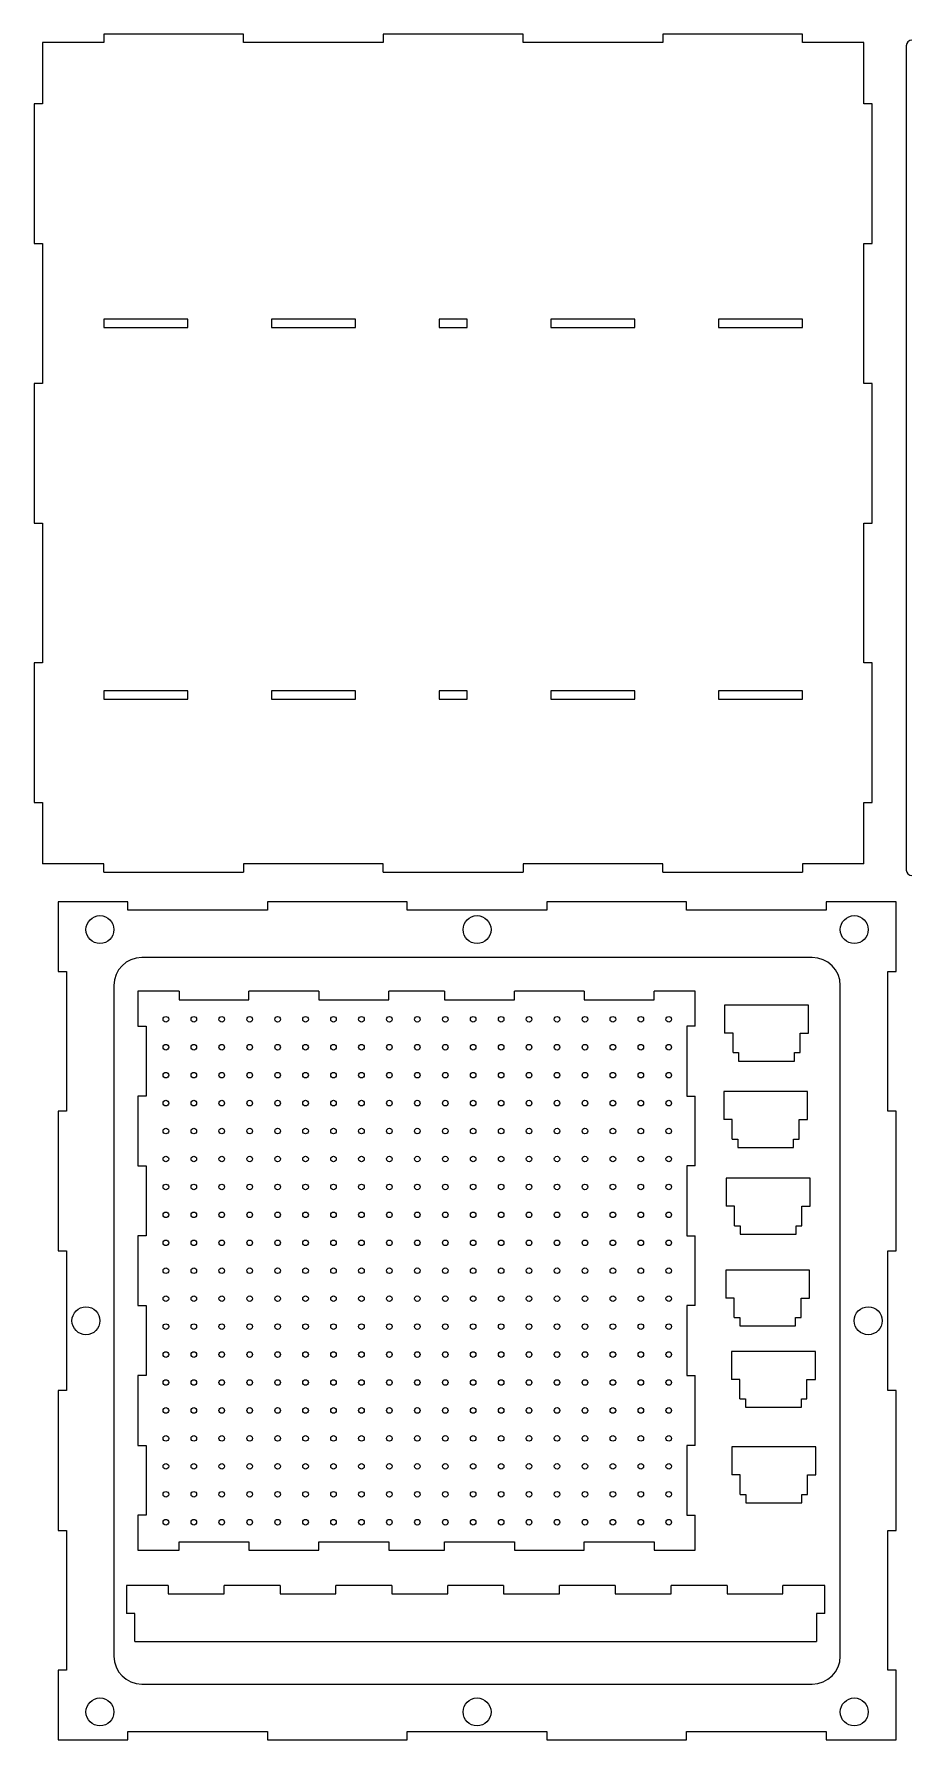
# Model space of a CAD drawing. Header units: millimetres. Extents: x 7 to 1528, y 183 to 794.
# Drawn here: x 624 to 938, y 183 to 793 of the extents above; entities that cross this region are included whole.
import ezdxf

# ---------------------------------------------------------------- set-up
doc = ezdxf.new("R2010")
doc.units = ezdxf.units.MM

msp = doc.modelspace()

# ---------------------------------------------------------------- linework, layer by layer
at = {"color": 7, "linetype": 'Continuous', "lineweight": 15}
for p, q in [((626.93, 790.5), (626.93, 768.5)), ((648.93, 790.5), (626.93, 790.5)), ((648.93, 793.5), (648.93, 790.5)), ((698.93, 793.5), (648.93, 793.5)), ((698.93, 790.5), (698.93, 793.5)), ((748.93, 790.5), (698.93, 790.5)), ((748.93, 793.5), (748.93, 790.5)), ((798.93, 793.5), (748.93, 793.5)), ((798.93, 790.5), (798.93, 793.5)), ((848.93, 790.5), (798.93, 790.5)), ((848.93, 793.5), (848.93, 790.5)), ((898.93, 793.5), (848.93, 793.5)), ((898.93, 790.5), (898.93, 793.5)), ((920.93, 790.5), (898.93, 790.5)), ((920.93, 768.5), (920.93, 790.5)), ((936.13, 789.33), (936.13, 494.33)), ((623.93, 768.5), (623.93, 718.5)), ((626.93, 768.5), (623.93, 768.5)), ((923.93, 768.5), (920.93, 768.5)), ((923.93, 718.5), (923.93, 768.5)), ((623.93, 718.5), (626.93, 718.5)), ((626.93, 718.5), (626.93, 668.5)), ((920.93, 718.5), (923.93, 718.5)), ((920.93, 668.5), (920.93, 718.5)), ((678.93, 691.5), (648.93, 691.5)), ((648.93, 691.5), (648.93, 688.5)), ((678.93, 688.5), (678.93, 691.5)), ((738.93, 691.5), (708.93, 691.5)), ((708.93, 691.5), (708.93, 688.5)), ((738.93, 688.5), (738.93, 691.5)), ((778.93, 691.5), (768.93, 691.5)), ((768.93, 691.5), (768.93, 688.5)), ((778.93, 688.5), (778.93, 691.5)), ((838.93, 691.5), (808.93, 691.5)), ((808.93, 691.5), (808.93, 688.5)), ((838.93, 688.5), (838.93, 691.5)), ((898.93, 691.5), (868.93, 691.5)), ((868.93, 691.5), (868.93, 688.5)), ((898.93, 688.5), (898.93, 691.5)), ((648.93, 688.5), (678.93, 688.5)), ((708.93, 688.5), (738.93, 688.5)), ((768.93, 688.5), (778.93, 688.5)), ((808.93, 688.5), (838.93, 688.5)), ((868.93, 688.5), (898.93, 688.5)), ((626.93, 668.5), (623.93, 668.5)), ((623.93, 668.5), (623.93, 618.5)), ((923.93, 668.5), (920.93, 668.5)), ((923.93, 618.5), (923.93, 668.5)), ((623.93, 618.5), (626.93, 618.5)), ((626.93, 618.5), (626.93, 568.5)), ((920.93, 618.5), (923.93, 618.5)), ((920.93, 568.5), (920.93, 618.5)), ((626.93, 568.5), (623.93, 568.5)), ((623.93, 568.5), (623.93, 518.5)), ((923.93, 568.5), (920.93, 568.5)), ((923.93, 518.5), (923.93, 568.5)), ((678.93, 558.5), (648.93, 558.5)), ((648.93, 558.5), (648.93, 555.5)), ((678.93, 555.5), (678.93, 558.5)), ((738.93, 558.5), (708.93, 558.5)), ((708.93, 558.5), (708.93, 555.5)), ((738.93, 555.5), (738.93, 558.5)), ((778.93, 558.5), (768.93, 558.5)), ((768.93, 558.5), (768.93, 555.5)), ((778.93, 555.5), (778.93, 558.5)), ((838.93, 558.5), (808.93, 558.5)), ((808.93, 558.5), (808.93, 555.5)), ((838.93, 555.5), (838.93, 558.5)), ((898.93, 558.5), (868.93, 558.5)), ((868.93, 558.5), (868.93, 555.5)), ((898.93, 555.5), (898.93, 558.5)), ((648.93, 555.5), (678.93, 555.5)), ((708.93, 555.5), (738.93, 555.5)), ((768.93, 555.5), (778.93, 555.5)), ((808.93, 555.5), (838.93, 555.5)), ((868.93, 555.5), (898.93, 555.5)), ((623.93, 518.5), (626.93, 518.5)), ((626.93, 518.5), (626.93, 496.5)), ((920.93, 518.5), (923.93, 518.5)), ((920.93, 496.5), (920.93, 518.5)), ((648.93, 496.5), (626.93, 496.5)), ((648.93, 493.5), (648.93, 496.5)), ((748.93, 496.5), (698.93, 496.5)), ((698.93, 496.5), (698.93, 493.5)), ((748.93, 493.5), (748.93, 496.5)), ((848.93, 496.5), (798.93, 496.5)), ((798.93, 496.5), (798.93, 493.5)), ((848.93, 493.5), (848.93, 496.5)), ((920.93, 496.5), (898.93, 496.5)), ((898.93, 496.5), (898.93, 493.5)), ((648.93, 493.5), (698.93, 493.5)), ((748.93, 493.5), (798.93, 493.5)), ((848.93, 493.5), (898.93, 493.5)), ((632.49, 483), (632.49, 458)), ((657.49, 483), (632.49, 483)), ((657.49, 480), (657.49, 483)), ((707.49, 483), (707.49, 480)), ((757.49, 483), (707.49, 483)), ((757.49, 480), (757.49, 483)), ((807.49, 483), (807.49, 480)), ((857.49, 483), (807.49, 483)), ((857.49, 480), (857.49, 483)), ((907.49, 483), (907.49, 480)), ((932.49, 483), (907.49, 483)), ((932.49, 458), (932.49, 483)), ((707.49, 480), (657.49, 480)), ((807.49, 480), (757.49, 480)), ((907.49, 480), (857.49, 480)), ((632.49, 458), (635.49, 458)), ((635.49, 458), (635.49, 408)), ((902.49, 463), (662.49, 463)), ((929.49, 458), (932.49, 458)), ((929.49, 408), (929.49, 458)), ((652.49, 453), (652.49, 213)), ((912.49, 213), (912.49, 453)), ((661.1, 450.91), (661.1, 438.41)), ((675.85, 450.91), (661.1, 450.91)), ((675.85, 450.91), (675.85, 447.91)), ((675.85, 447.91), (700.85, 447.91)), ((700.85, 447.91), (700.85, 450.91)), ((725.85, 450.91), (700.85, 450.91)), ((725.85, 450.91), (725.85, 447.91)), ((725.85, 447.91), (750.85, 447.91)), ((750.85, 447.91), (750.85, 450.91)), ((770.85, 450.91), (750.85, 450.91)), ((770.85, 450.91), (770.85, 447.91)), ((770.85, 447.91), (795.85, 447.91)), ((795.85, 447.91), (795.85, 450.91)), ((820.85, 450.91), (795.85, 450.91)), ((820.85, 450.91), (820.85, 447.91)), ((820.85, 447.91), (845.85, 447.91)), ((845.85, 447.91), (845.85, 450.91)), ((860.6, 450.91), (845.85, 450.91)), ((860.6, 438.41), (860.6, 450.91)), ((901.11, 445.97), (871.11, 445.97)), ((871.11, 445.97), (871.11, 435.97)), ((901.11, 435.97), (901.11, 445.97)), ((661.1, 438.41), (664.1, 438.41)), ((664.1, 438.41), (664.1, 413.41)), ((860.6, 438.41), (857.6, 438.41)), ((857.6, 438.41), (857.6, 413.41)), ((874.11, 435.97), (871.11, 435.97)), ((874.11, 428.97), (874.11, 435.97)), ((898.11, 435.97), (901.11, 435.97)), ((898.11, 428.97), (898.11, 435.97)), ((874.11, 428.97), (876.11, 428.97)), ((876.11, 428.97), (876.11, 425.97)), ((896.11, 428.97), (898.11, 428.97)), ((896.11, 425.97), (896.11, 428.97)), ((876.11, 425.97), (896.11, 425.97)), ((661.1, 413.41), (661.1, 388.41)), ((664.1, 413.41), (661.1, 413.41)), ((857.6, 413.41), (860.6, 413.41)), ((860.6, 388.41), (860.6, 413.41)), ((900.79, 415), (870.79, 415)), ((870.79, 415), (870.79, 405)), ((900.79, 405), (900.79, 415)), ((632.49, 408), (632.49, 358)), ((635.49, 408), (632.49, 408)), ((873.79, 405), (870.79, 405)), ((873.79, 398), (873.79, 405)), ((897.79, 405), (900.79, 405)), ((897.79, 398), (897.79, 405)), ((932.49, 408), (929.49, 408)), ((932.49, 358), (932.49, 408)), ((873.79, 398), (875.79, 398)), ((875.79, 398), (875.79, 395)), ((895.79, 398), (897.79, 398)), ((895.79, 395), (895.79, 398)), ((875.79, 395), (895.79, 395)), ((661.1, 388.41), (664.1, 388.41)), ((664.1, 388.41), (664.1, 363.41)), ((860.6, 388.41), (857.6, 388.41)), ((857.6, 388.41), (857.6, 363.41)), ((901.69, 384), (871.69, 384)), ((871.69, 384), (871.69, 374)), ((901.69, 374), (901.69, 384)), ((874.69, 374), (871.69, 374)), ((874.69, 367), (874.69, 374)), ((898.69, 374), (901.69, 374)), ((898.69, 367), (898.69, 374)), ((874.69, 367), (876.69, 367)), ((876.69, 367), (876.69, 364)), ((896.69, 367), (898.69, 367)), ((896.69, 364), (896.69, 367)), ((661.1, 363.41), (661.1, 338.41)), ((664.1, 363.41), (661.1, 363.41)), ((857.6, 363.41), (860.6, 363.41)), ((860.6, 338.41), (860.6, 363.41)), ((876.69, 364), (896.69, 364)), ((632.49, 358), (635.49, 358)), ((635.49, 358), (635.49, 308)), ((929.49, 358), (932.49, 358)), ((929.49, 308), (929.49, 358)), ((901.49, 351.14), (871.49, 351.14)), ((871.49, 351.14), (871.49, 341.14)), ((901.49, 341.14), (901.49, 351.14)), ((661.1, 338.41), (664.1, 338.41)), ((664.1, 338.41), (664.1, 313.41)), ((860.6, 338.41), (857.6, 338.41)), ((857.6, 338.41), (857.6, 313.41)), ((874.49, 341.14), (871.49, 341.14)), ((874.49, 334.14), (874.49, 341.14)), ((898.49, 341.14), (901.49, 341.14)), ((898.49, 334.14), (898.49, 341.14)), ((874.49, 334.14), (876.49, 334.14)), ((876.49, 334.14), (876.49, 331.14)), ((876.49, 331.14), (896.49, 331.14)), ((896.49, 334.14), (898.49, 334.14)), ((896.49, 331.14), (896.49, 334.14)), ((903.58, 322.03), (873.58, 322.03)), ((873.58, 322.03), (873.58, 312.03)), ((903.58, 312.03), (903.58, 322.03)), ((661.1, 313.41), (661.1, 288.41)), ((664.1, 313.41), (661.1, 313.41)), ((857.6, 313.41), (860.6, 313.41)), ((860.6, 288.41), (860.6, 313.41)), ((876.58, 312.03), (873.58, 312.03)), ((876.58, 305.03), (876.58, 312.03)), ((900.58, 312.03), (903.58, 312.03)), ((900.58, 305.03), (900.58, 312.03)), ((632.49, 308), (632.49, 258)), ((635.49, 308), (632.49, 308)), ((932.49, 308), (929.49, 308)), ((932.49, 258), (932.49, 308)), ((876.58, 305.03), (878.58, 305.03)), ((878.58, 305.03), (878.58, 302.03)), ((878.58, 302.03), (898.58, 302.03)), ((898.58, 305.03), (900.58, 305.03)), ((898.58, 302.03), (898.58, 305.03)), ((661.1, 288.41), (664.1, 288.41)), ((664.1, 288.41), (664.1, 263.41)), ((860.6, 288.41), (857.6, 288.41)), ((857.6, 288.41), (857.6, 263.41)), ((903.71, 287.88), (873.71, 287.88)), ((873.71, 287.88), (873.71, 277.88)), ((903.71, 277.88), (903.71, 287.88)), ((876.71, 277.88), (873.71, 277.88)), ((876.71, 270.88), (876.71, 277.88)), ((900.71, 277.88), (903.71, 277.88)), ((900.71, 270.88), (900.71, 277.88)), ((876.71, 270.88), (878.71, 270.88)), ((878.71, 270.88), (878.71, 267.88)), ((898.71, 270.88), (900.71, 270.88)), ((898.71, 267.88), (898.71, 270.88)), ((661.1, 263.41), (661.1, 250.91)), ((664.1, 263.41), (661.1, 263.41)), ((857.6, 263.41), (860.6, 263.41)), ((860.6, 250.91), (860.6, 263.41)), ((878.71, 267.88), (898.71, 267.88)), ((632.49, 258), (635.49, 258)), ((635.49, 258), (635.49, 208)), ((929.49, 258), (932.49, 258)), ((929.49, 208), (929.49, 258)), ((661.1, 250.91), (675.85, 250.91)), ((675.85, 253.91), (700.85, 253.91)), ((675.85, 250.91), (675.85, 253.91)), ((700.85, 253.91), (700.85, 250.91)), ((700.85, 250.91), (725.85, 250.91)), ((725.85, 253.91), (750.85, 253.91)), ((725.85, 250.91), (725.85, 253.91)), ((750.85, 253.91), (750.85, 250.91)), ((750.85, 250.91), (770.85, 250.91)), ((770.85, 253.91), (795.85, 253.91)), ((770.85, 250.91), (770.85, 253.91)), ((795.85, 253.91), (795.85, 250.91)), ((795.85, 250.91), (820.85, 250.91)), ((820.85, 253.91), (845.85, 253.91)), ((820.85, 250.91), (820.85, 253.91)), ((845.85, 253.91), (845.85, 250.91)), ((845.85, 250.91), (860.6, 250.91)), ((656.97, 238.26), (656.97, 228.26)), ((671.97, 238.26), (656.97, 238.26)), ((671.97, 238.26), (671.97, 235.26)), ((691.97, 235.26), (691.97, 238.26)), ((711.97, 238.26), (691.97, 238.26)), ((711.97, 238.26), (711.97, 235.26)), ((731.97, 235.26), (731.97, 238.26)), ((751.97, 238.26), (731.97, 238.26)), ((751.97, 238.26), (751.97, 235.26)), ((771.97, 235.26), (771.97, 238.26)), ((791.97, 238.26), (771.97, 238.26)), ((791.97, 238.26), (791.97, 235.26)), ((811.97, 235.26), (811.97, 238.26)), ((831.97, 238.26), (811.97, 238.26)), ((831.97, 238.26), (831.97, 235.26)), ((851.97, 235.26), (851.97, 238.26)), ((871.97, 238.26), (851.97, 238.26)), ((871.97, 238.26), (871.97, 235.26)), ((891.97, 235.26), (891.97, 238.26)), ((906.97, 238.26), (891.97, 238.26)), ((906.97, 228.26), (906.97, 238.26)), ((671.97, 235.26), (691.97, 235.26)), ((711.97, 235.26), (731.97, 235.26)), ((751.97, 235.26), (771.97, 235.26)), ((791.97, 235.26), (811.97, 235.26)), ((831.97, 235.26), (851.97, 235.26)), ((871.97, 235.26), (891.97, 235.26)), ((659.97, 228.26), (656.97, 228.26)), ((659.97, 218.26), (659.97, 228.26)), ((906.97, 228.26), (903.97, 228.26)), ((903.97, 228.26), (903.97, 218.26)), ((659.97, 218.26), (903.97, 218.26)), ((632.49, 208), (632.49, 183)), ((635.49, 208), (632.49, 208)), ((932.49, 208), (929.49, 208)), ((932.49, 183), (932.49, 208)), ((662.49, 203), (902.49, 203)), ((657.49, 186), (707.49, 186)), ((657.49, 183), (657.49, 186)), ((707.49, 186), (707.49, 183)), ((757.49, 186), (807.49, 186)), ((757.49, 183), (757.49, 186)), ((807.49, 186), (807.49, 183)), ((857.49, 186), (907.49, 186)), ((857.49, 183), (857.49, 186)), ((907.49, 186), (907.49, 183)), ((632.49, 183), (657.49, 183)), ((707.49, 183), (757.49, 183)), ((807.49, 183), (857.49, 183)), ((907.49, 183), (932.49, 183))]:
    msp.add_line(p, q, dxfattribs=at)
for centre, radius in [((647.49, 473), 5), ((782.49, 473), 5), ((917.49, 473), 5), ((671.1, 440.91), 1), ((681.1, 440.91), 1), ((691.1, 440.91), 1), ((701.1, 440.91), 1), ((711.1, 440.91), 1), ((721.1, 440.91), 1), ((731.1, 440.91), 1), ((741.1, 440.91), 1), ((751.1, 440.91), 1), ((761.1, 440.91), 1), ((771.1, 440.91), 1), ((781.1, 440.91), 1), ((791.1, 440.91), 1), ((801.1, 440.91), 1), ((811.1, 440.91), 1), ((821.1, 440.91), 1), ((831.1, 440.91), 1), ((841.1, 440.91), 1), ((851.1, 440.91), 1), ((671.1, 430.91), 1), ((681.1, 430.91), 1), ((691.1, 430.91), 1), ((701.1, 430.91), 1), ((711.1, 430.91), 1), ((721.1, 430.91), 1), ((731.1, 430.91), 1), ((741.1, 430.91), 1), ((751.1, 430.91), 1), ((761.1, 430.91), 1), ((771.1, 430.91), 1), ((781.1, 430.91), 1), ((791.1, 430.91), 1), ((801.1, 430.91), 1), ((811.1, 430.91), 1), ((821.1, 430.91), 1), ((831.1, 430.91), 1), ((841.1, 430.91), 1), ((851.1, 430.91), 1), ((671.1, 420.91), 1), ((681.1, 420.91), 1), ((691.1, 420.91), 1), ((701.1, 420.91), 1), ((711.1, 420.91), 1), ((721.1, 420.91), 1), ((731.1, 420.91), 1), ((741.1, 420.91), 1), ((751.1, 420.91), 1), ((761.1, 420.91), 1), ((771.1, 420.91), 1), ((781.1, 420.91), 1), ((791.1, 420.91), 1), ((801.1, 420.91), 1), ((811.1, 420.91), 1), ((821.1, 420.91), 1), ((831.1, 420.91), 1), ((841.1, 420.91), 1), ((851.1, 420.91), 1), ((671.1, 410.91), 1), ((681.1, 410.91), 1), ((691.1, 410.91), 1), ((701.1, 410.91), 1), ((711.1, 410.91), 1), ((721.1, 410.91), 1), ((731.1, 410.91), 1), ((741.1, 410.91), 1), ((751.1, 410.91), 1), ((761.1, 410.91), 1), ((771.1, 410.91), 1), ((781.1, 410.91), 1), ((791.1, 410.91), 1), ((801.1, 410.91), 1), ((811.1, 410.91), 1), ((821.1, 410.91), 1), ((831.1, 410.91), 1), ((841.1, 410.91), 1), ((851.1, 410.91), 1), ((671.1, 400.91), 1), ((681.1, 400.91), 1), ((691.1, 400.91), 1), ((701.1, 400.91), 1), ((711.1, 400.91), 1), ((721.1, 400.91), 1), ((731.1, 400.91), 1), ((741.1, 400.91), 1), ((751.1, 400.91), 1), ((761.1, 400.91), 1), ((771.1, 400.91), 1), ((781.1, 400.91), 1), ((791.1, 400.91), 1), ((801.1, 400.91), 1), ((811.1, 400.91), 1), ((821.1, 400.91), 1), ((831.1, 400.91), 1), ((841.1, 400.91), 1), ((851.1, 400.91), 1), ((671.1, 390.91), 1), ((681.1, 390.91), 1), ((691.1, 390.91), 1), ((701.1, 390.91), 1), ((711.1, 390.91), 1), ((721.1, 390.91), 1), ((731.1, 390.91), 1), ((741.1, 390.91), 1), ((751.1, 390.91), 1), ((761.1, 390.91), 1), ((771.1, 390.91), 1), ((781.1, 390.91), 1), ((791.1, 390.91), 1), ((801.1, 390.91), 1), ((811.1, 390.91), 1), ((821.1, 390.91), 1), ((831.1, 390.91), 1), ((841.1, 390.91), 1), ((851.1, 390.91), 1), ((671.1, 380.91), 1), ((681.1, 380.91), 1), ((691.1, 380.91), 1), ((701.1, 380.91), 1), ((711.1, 380.91), 1), ((721.1, 380.91), 1), ((731.1, 380.91), 1), ((741.1, 380.91), 1), ((751.1, 380.91), 1), ((761.1, 380.91), 1), ((771.1, 380.91), 1), ((781.1, 380.91), 1), ((791.1, 380.91), 1), ((801.1, 380.91), 1), ((811.1, 380.91), 1), ((821.1, 380.91), 1), ((831.1, 380.91), 1), ((841.1, 380.91), 1), ((851.1, 380.91), 1), ((671.1, 370.91), 1), ((681.1, 370.91), 1), ((691.1, 370.91), 1), ((701.1, 370.91), 1), ((711.1, 370.91), 1), ((721.1, 370.91), 1), ((731.1, 370.91), 1), ((741.1, 370.91), 1), ((751.1, 370.91), 1), ((761.1, 370.91), 1), ((771.1, 370.91), 1), ((781.1, 370.91), 1), ((791.1, 370.91), 1), ((801.1, 370.91), 1), ((811.1, 370.91), 1), ((821.1, 370.91), 1), ((831.1, 370.91), 1), ((841.1, 370.91), 1), ((851.1, 370.91), 1), ((671.1, 360.91), 1), ((681.1, 360.91), 1), ((691.1, 360.91), 1), ((701.1, 360.91), 1), ((711.1, 360.91), 1), ((721.1, 360.91), 1), ((731.1, 360.91), 1), ((741.1, 360.91), 1), ((751.1, 360.91), 1), ((761.1, 360.91), 1), ((771.1, 360.91), 1), ((781.1, 360.91), 1), ((791.1, 360.91), 1), ((801.1, 360.91), 1), ((811.1, 360.91), 1), ((821.1, 360.91), 1), ((831.1, 360.91), 1), ((841.1, 360.91), 1), ((851.1, 360.91), 1), ((671.1, 350.91), 1), ((681.1, 350.91), 1), ((691.1, 350.91), 1), ((701.1, 350.91), 1), ((711.1, 350.91), 1), ((721.1, 350.91), 1), ((731.1, 350.91), 1), ((741.1, 350.91), 1), ((751.1, 350.91), 1), ((761.1, 350.91), 1), ((771.1, 350.91), 1), ((781.1, 350.91), 1), ((791.1, 350.91), 1), ((801.1, 350.91), 1), ((811.1, 350.91), 1), ((821.1, 350.91), 1), ((831.1, 350.91), 1), ((841.1, 350.91), 1), ((851.1, 350.91), 1), ((671.1, 340.91), 1), ((681.1, 340.91), 1), ((691.1, 340.91), 1), ((701.1, 340.91), 1), ((711.1, 340.91), 1), ((721.1, 340.91), 1), ((731.1, 340.91), 1), ((741.1, 340.91), 1), ((751.1, 340.91), 1), ((761.1, 340.91), 1), ((771.1, 340.91), 1), ((781.1, 340.91), 1), ((791.1, 340.91), 1), ((801.1, 340.91), 1), ((811.1, 340.91), 1), ((821.1, 340.91), 1), ((831.1, 340.91), 1), ((841.1, 340.91), 1), ((851.1, 340.91), 1), ((642.49, 333), 5), ((922.49, 333), 5), ((671.1, 330.91), 1), ((681.1, 330.91), 1), ((691.1, 330.91), 1), ((701.1, 330.91), 1), ((711.1, 330.91), 1), ((721.1, 330.91), 1), ((731.1, 330.91), 1), ((741.1, 330.91), 1), ((751.1, 330.91), 1), ((761.1, 330.91), 1), ((771.1, 330.91), 1), ((781.1, 330.91), 1), ((791.1, 330.91), 1), ((801.1, 330.91), 1), ((811.1, 330.91), 1), ((821.1, 330.91), 1), ((831.1, 330.91), 1), ((841.1, 330.91), 1), ((851.1, 330.91), 1), ((671.1, 320.91), 1), ((681.1, 320.91), 1), ((691.1, 320.91), 1), ((701.1, 320.91), 1), ((711.1, 320.91), 1), ((721.1, 320.91), 1), ((731.1, 320.91), 1), ((741.1, 320.91), 1), ((751.1, 320.91), 1), ((761.1, 320.91), 1), ((771.1, 320.91), 1), ((781.1, 320.91), 1), ((791.1, 320.91), 1), ((801.1, 320.91), 1), ((811.1, 320.91), 1), ((821.1, 320.91), 1), ((831.1, 320.91), 1), ((841.1, 320.91), 1), ((851.1, 320.91), 1), ((671.1, 310.91), 1), ((681.1, 310.91), 1), ((691.1, 310.91), 1), ((701.1, 310.91), 1), ((711.1, 310.91), 1), ((721.1, 310.91), 1), ((731.1, 310.91), 1), ((741.1, 310.91), 1), ((751.1, 310.91), 1), ((761.1, 310.91), 1), ((771.1, 310.91), 1), ((781.1, 310.91), 1), ((791.1, 310.91), 1), ((801.1, 310.91), 1), ((811.1, 310.91), 1), ((821.1, 310.91), 1), ((831.1, 310.91), 1), ((841.1, 310.91), 1), ((851.1, 310.91), 1), ((671.1, 300.91), 1), ((681.1, 300.91), 1), ((691.1, 300.91), 1), ((701.1, 300.91), 1), ((711.1, 300.91), 1), ((721.1, 300.91), 1), ((731.1, 300.91), 1), ((741.1, 300.91), 1), ((751.1, 300.91), 1), ((761.1, 300.91), 1), ((771.1, 300.91), 1), ((781.1, 300.91), 1), ((791.1, 300.91), 1), ((801.1, 300.91), 1), ((811.1, 300.91), 1), ((821.1, 300.91), 1), ((831.1, 300.91), 1), ((841.1, 300.91), 1), ((851.1, 300.91), 1), ((671.1, 290.91), 1), ((681.1, 290.91), 1), ((691.1, 290.91), 1), ((701.1, 290.91), 1), ((711.1, 290.91), 1), ((721.1, 290.91), 1), ((731.1, 290.91), 1), ((741.1, 290.91), 1), ((751.1, 290.91), 1), ((761.1, 290.91), 1), ((771.1, 290.91), 1), ((781.1, 290.91), 1), ((791.1, 290.91), 1), ((801.1, 290.91), 1), ((811.1, 290.91), 1), ((821.1, 290.91), 1), ((831.1, 290.91), 1), ((841.1, 290.91), 1), ((851.1, 290.91), 1), ((671.1, 280.91), 1), ((681.1, 280.91), 1), ((691.1, 280.91), 1), ((701.1, 280.91), 1), ((711.1, 280.91), 1), ((721.1, 280.91), 1), ((731.1, 280.91), 1), ((741.1, 280.91), 1), ((751.1, 280.91), 1), ((761.1, 280.91), 1), ((771.1, 280.91), 1), ((781.1, 280.91), 1), ((791.1, 280.91), 1), ((801.1, 280.91), 1), ((811.1, 280.91), 1), ((821.1, 280.91), 1), ((831.1, 280.91), 1), ((841.1, 280.91), 1), ((851.1, 280.91), 1), ((671.1, 270.91), 1), ((681.1, 270.91), 1), ((691.1, 270.91), 1), ((701.1, 270.91), 1), ((711.1, 270.91), 1), ((721.1, 270.91), 1), ((731.1, 270.91), 1), ((741.1, 270.91), 1), ((751.1, 270.91), 1), ((761.1, 270.91), 1), ((771.1, 270.91), 1), ((781.1, 270.91), 1), ((791.1, 270.91), 1), ((801.1, 270.91), 1), ((811.1, 270.91), 1), ((821.1, 270.91), 1), ((831.1, 270.91), 1), ((841.1, 270.91), 1), ((851.1, 270.91), 1), ((671.1, 260.91), 1), ((681.1, 260.91), 1), ((691.1, 260.91), 1), ((701.1, 260.91), 1), ((711.1, 260.91), 1), ((721.1, 260.91), 1), ((731.1, 260.91), 1), ((741.1, 260.91), 1), ((751.1, 260.91), 1), ((761.1, 260.91), 1), ((771.1, 260.91), 1), ((781.1, 260.91), 1), ((791.1, 260.91), 1), ((801.1, 260.91), 1), ((811.1, 260.91), 1), ((821.1, 260.91), 1), ((831.1, 260.91), 1), ((841.1, 260.91), 1), ((851.1, 260.91), 1), ((647.49, 193), 5), ((782.49, 193), 5), ((917.49, 193), 5)]:
    msp.add_circle(centre, radius, dxfattribs=at)
for centre, radius, start, end in [((938.13, 789.33), 2, 90, 180), ((938.13, 494.33), 2, 180, 270), ((662.49, 453), 10, 90, 180), ((902.49, 453), 10, 0, 90), ((662.49, 213), 10, 180, 270), ((902.49, 213), 10, 270, 0)]:
    msp.add_arc(centre, radius, start, end, dxfattribs=at)

doc.saveas('drawing.dxf')
